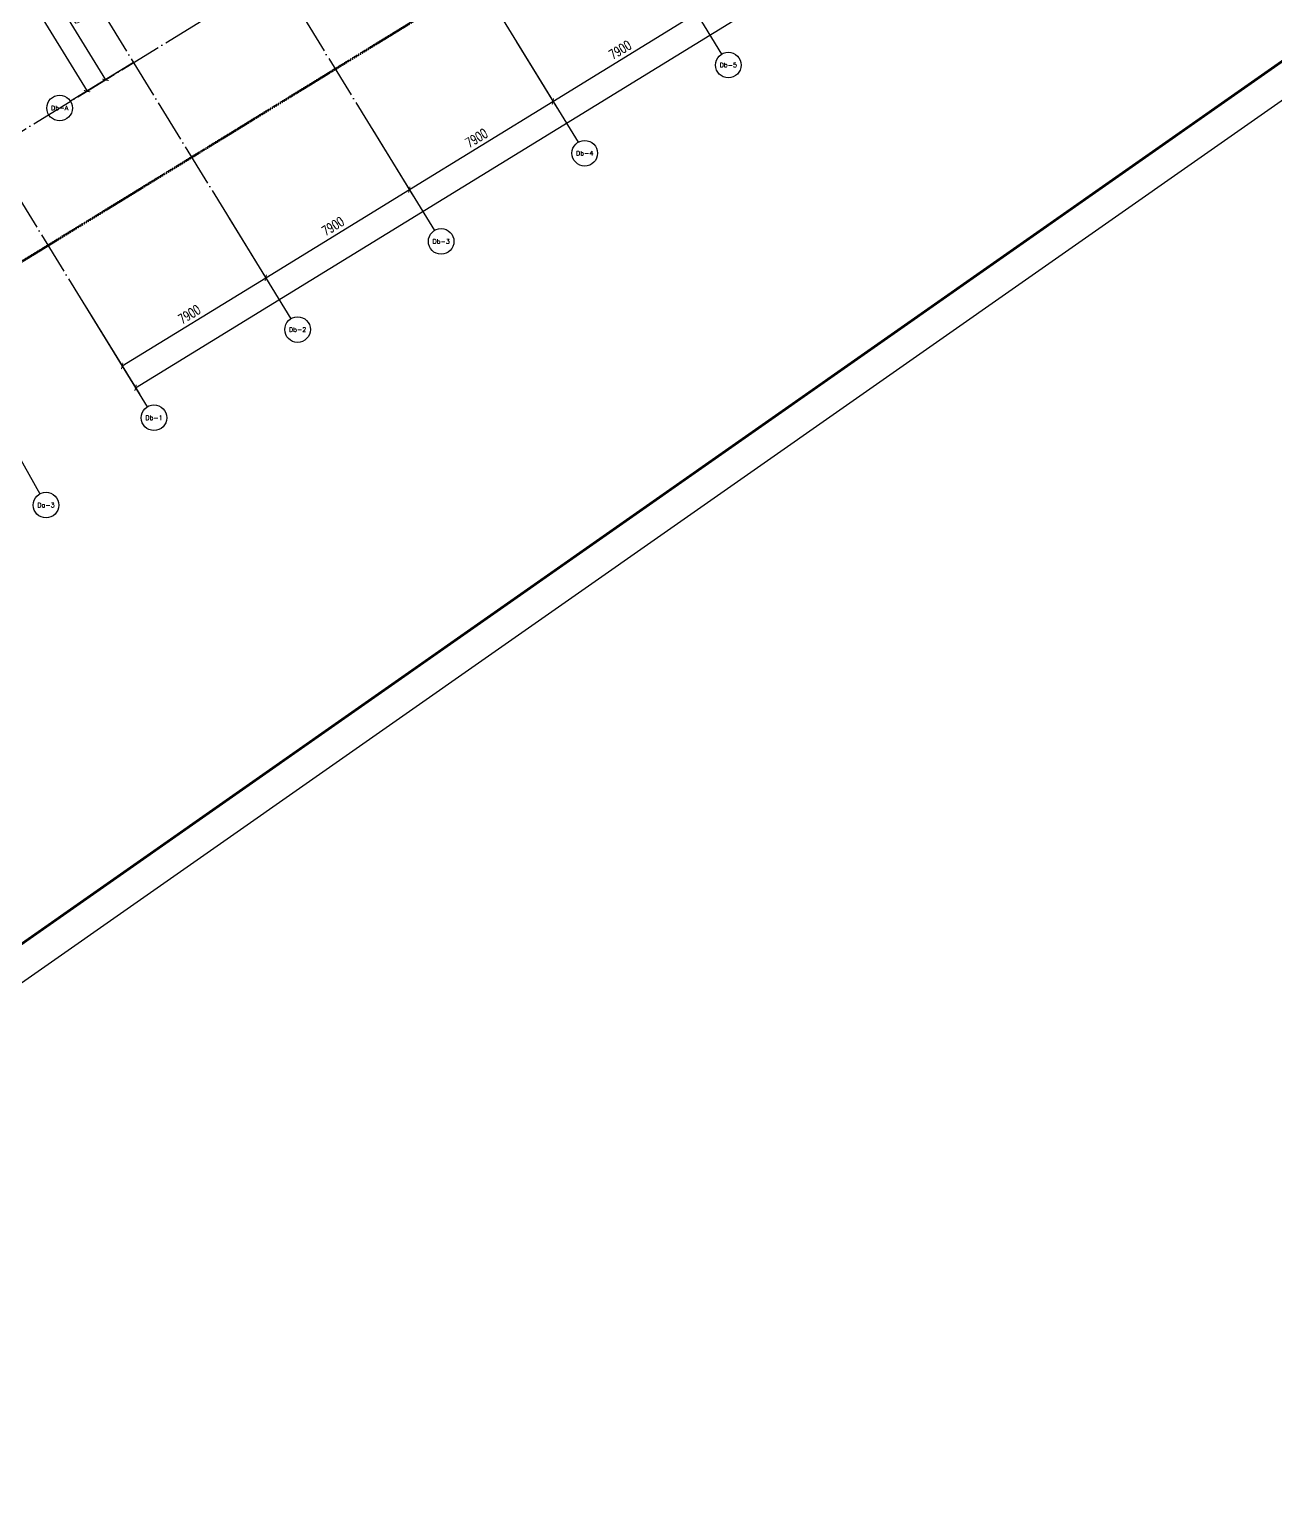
# Model space of a CAD drawing. Header units: millimetres. Extents: x 1089227 to 13101469, y 618865 to 10240562.
# Drawn here: x 2208720 to 2267102, y 4721512 to 4790405 of the extents above; entities that cross this region are included whole.
import ezdxf
from ezdxf.enums import TextEntityAlignment as Align

# ---------------------------------------------------------------- set-up
doc = ezdxf.new("R2010")
doc.units = ezdxf.units.MM
doc.header["$LTSCALE"] = 1000
doc.header["$PDMODE"] = 3
doc.header["$PDSIZE"] = 200
doc.linetypes.add('A09-G-CTRL-用地红线+建筑退线_设计区$0$A02-G-MAIN-用地红线+退线_设计区$0$Redline1', pattern=[20, 10, -2, 2, -2, 2, -2])
doc.linetypes.add('DOTE', pattern=[2.42, 2, -0.2, 0.02, -0.2])
doc.layers.get('0').update_dxf_attribs({"linetype": 'CONTINUOUS'})
doc.layers.get('Defpoints').update_dxf_attribs({"linetype": 'CONTINUOUS'})
doc.layers.add('A09-G-CTRL-用地红线+建筑退线_设计区$0$Z-REDL(用地红线)', color=10, linetype='CONTINUOUS', lineweight=60)
for name, color, linetype in [('AXIS', 3, 'CONTINUOUS'), ('AXIS_TEXT', 7, 'CONTINUOUS'), ('DOTE', 1, 'DOTE'), ('TK', 4, 'CONTINUOUS'), ('TK-TEXT', 7, 'CONTINUOUS'), ('VHBoundary', 4, 'CONTINUOUS')]:
    doc.layers.add(name, color=color, linetype=linetype)
doc.styles.add('_TCH_AXIS', font='COMPLEX', dxfattribs={"bigfont": 'AllInOneBig.shx'})
doc.styles.add('_TCH_DIM_T3', font='SIMPLEX', dxfattribs={"width": 0.705882, "bigfont": 'AllInOneBig.shx'})
doc.styles.add('COMPLEX', font='COMPLEX', dxfattribs={"bigfont": 'AllInOneBig.shx'})
doc.styles.add('SADITK-SX', font='simfang.ttf', dxfattribs={"width": 0.7})
doc.dimstyles.new('_TCH_ARCH&&150', dxfattribs={"dimtxt": 446.25, "dimasz": 150, "dimexe": 375, "dimexo": 450, "dimgap": 189.375, "dimtad": 1, "dimdec": 0, "dimzin": 0, "dimdsep": 46, "dimtxsty": '_TCH_DIM_T3', "dimblk": 'ARCHTICK', "dimcen": 0.09, "dimclrt": 7, "dimazin": 2, "dimtfac": 1, "dimtdec": 0, "dimtix": 1, "dimtmove": 2, "dimatfit": 3, "dimfxl": 0, "dimtolj": 1, "dimtzin": 0, "dimarcsym": 0})

# ---------------------------------------------------------------- blocks, each defined once
blk = doc.blocks.new('0323最综用地红线')
at = {"layer": 'A09-G-CTRL-用地红线+建筑退线_设计区$0$Z-REDL(用地红线)', "color": 1, "linetype": 'A09-G-CTRL-用地红线+建筑退线_设计区$0$A02-G-MAIN-用地红线+退线_设计区$0$Redline1', "ltscale": 0.0005}
blk.add_lwpolyline([(8153344, 3475908), (8156256, 3487078), (8166404, 3493310), (8175832, 3499100), (8189738, 3507641), (8203075, 3515832), (8223107, 3528134), (8224907, 3529233), (8229091, 3531724)], dxfattribs=at)
blk = doc.blocks.new('template_31-施工图_A0_A0_1.0000_3fa9c08c64a9101061c9a26412af947e', base_point=(-1189, 0))
at = {"layer": 'TK'}
blk.add_lwpolyline([(-1189, 841), (1189, 841), (1189, 0), (-1189, 0)], close=True, dxfattribs=at)
at = {"layer": 'TK', "const_width": 0.8}
blk.add_lwpolyline([(-1164, 831), (-1164, 10), (1179, 10), (1179, 831)], close=True, dxfattribs=at)
at = {"layer": 'VHBoundary'}
blk.add_lwpolyline([(-1189, 841), (1189, 841), (1189, 0), (-1189, 0)], close=True, dxfattribs=at)
at = {"layer": 'TK-TEXT', "style": 'SADITK-SX', "width": 0.7}
for tag, p in [('市政会签', (-1176, 381.5)), ('园林会签', (-1176, 343.5)), ('幕墙会签', (-1176, 305.5)), ('装饰会签', (-1176, 267.5)), ('燃气会签', (-1176, 229.5)), ('暖通会签', (-1176, 191.5)), ('电气会签', (-1176, 153.5)), ('给排水会签', (-1176, 115.5)), ('结构会签', (-1176, 77.5)), ('建筑会签', (-1176, 39.5))]:
    blk.add_attdef(tag, text='', height=4, rotation=90, dxfattribs=at).set_placement(p, align=Align.MIDDLE_CENTER)
for tag, height, p in [('专业审定', 4, (1134.75, 268)), ('专业审核', 4, (1134.75, 248)), ('项目负责1', 4, (1134.75, 238)), ('项目负责2', 4, (1134.75, 228)), ('专业负责1', 4, (1134.75, 218)), ('专业负责2', 4, (1134.75, 208)), ('专业校对', 4, (1134.75, 198)), ('专业设计', 4, (1134.75, 188)), ('方案设计', 4, (1134.75, 178)), ('专业制图', 4, (1134.75, 168)), ('建设单位_001', 4, (1148.5, 140)), ('建设地点_001', 4, (1148.5, 124)), ('工程名称_001', 4, (1148.5, 106)), ('子项名称_001', 4, (1148.5, 86)), ('图纸名称_001', 4, (1148.5, 66)), ('版次', 4, (1129.5, 53)), ('日期', 4, (1165, 53)), ('图别', 4, (1129.5, 43)), ('图号', 4, (1165, 43)), ('合同号', 4, (1136, 30)), ('项目编号1', 2, (1114.06, 13.58)), ('阶段编号1', 2, (1132.25, 13.75)), ('子项编号1', 2, (1144.75, 13.75))]:
    blk.add_attdef(tag, text='', height=height, dxfattribs=at).set_placement(p, align=Align.MIDDLE_CENTER)
blk = doc.blocks.new('_AXISO')
blk.add_circle((0, 0), 0.5)
at = {"layer": 'AXIS_TEXT', "style": 'COMPLEX', "width": 1.041667}
blk.add_attdef('A', text='', height=0.56, dxfattribs=at).set_placement((-0.25, -0.28), (0.25, -0.28), align=Align.FIT)
blk = doc.blocks.new('_ArchTick')
at = {"color": 0, "linetype": 'ByBlock', "const_width": 0.3}
blk.add_lwpolyline([(-0.71, -0.71), (0.71, 0.71)], dxfattribs=at)
blk = doc.blocks.new('*D436')
at = {"layer": 'AXIS', "color": 0, "lineweight": -2, "transparency": 16777216}
for p, q in [((-93376, -3736), (-90824, -7890)), ((-162726, -51612), (-91021, -7571)), ((-165081, -47777), (-162529, -51931))]:
    blk.add_line(p, q, dxfattribs=at)
at = {"layer": 'Defpoints', "color": 0, "transparency": 16777216}
for p in [(-93611, -3353), (-91021, -7571), (-165316, -47394)]:
    blk.add_point(p, dxfattribs=at)
at = {"layer": 'AXIS', "color": 0, "lineweight": -2, "transparency": 16777216, "xscale": 150, "yscale": 150, "zscale": 150}
for p, rotation in [((-91021, -7571), 31.5582956550233), ((-162726, -51612), 211.5582956550233)]:
    blk.add_blockref('_ArchTick', p, dxfattribs=dict(at, rotation=rotation))
at = {"layer": 'AXIS', "color": 7, "transparency": 16777216, "insert": (-127089, -29240), "char_height": 446.2, "attachment_point": 5, "rotation": 31.5583, "style": '_TCH_DIM_T3'}
blk.add_mtext('\\A1;84150', dxfattribs=at)
blk = doc.blocks.new('*D437')
at = {"layer": 'AXIS', "color": 0, "lineweight": -2, "transparency": 16777216}
for p, q in [((-158349, -43643), (-156426, -46774)), ((-163354, -50589), (-156622, -46455)), ((-165081, -47777), (-163157, -50909))]:
    blk.add_line(p, q, dxfattribs=at)
at = {"layer": 'Defpoints', "color": 0, "transparency": 16777216}
for p in [(-158585, -43259), (-156622, -46455), (-165316, -47394)]:
    blk.add_point(p, dxfattribs=at)
at = {"layer": 'AXIS', "color": 0, "lineweight": -2, "transparency": 16777216, "xscale": 150, "yscale": 150, "zscale": 150}
for p, rotation in [((-156622, -46455), 31.55829565502156), ((-163354, -50589), 211.5582956550216)]:
    blk.add_blockref('_ArchTick', p, dxfattribs=dict(at, rotation=rotation))
at = {"layer": 'AXIS', "color": 7, "transparency": 16777216, "insert": (-160204, -48170), "char_height": 446.2, "attachment_point": 5, "rotation": 31.5583, "style": '_TCH_DIM_T3'}
blk.add_mtext('\\A1;7900', dxfattribs=at)
blk = doc.blocks.new('*D438')
at = {"layer": 'AXIS', "color": 0, "lineweight": -2, "transparency": 16777216}
for p, q in [((-151617, -39508), (-149694, -42640)), ((-156622, -46455), (-149890, -42320)), ((-158349, -43643), (-156426, -46774))]:
    blk.add_line(p, q, dxfattribs=at)
at = {"layer": 'Defpoints', "color": 0, "transparency": 16777216}
for p in [(-151853, -39125), (-149890, -42320), (-158585, -43259)]:
    blk.add_point(p, dxfattribs=at)
at = {"layer": 'AXIS', "color": 0, "lineweight": -2, "transparency": 16777216, "xscale": 150, "yscale": 150, "zscale": 150}
for p, rotation in [((-149890, -42320), 31.55829565502443), ((-156622, -46455), 211.5582956550244)]:
    blk.add_blockref('_ArchTick', p, dxfattribs=dict(at, rotation=rotation))
at = {"layer": 'AXIS', "color": 7, "transparency": 16777216, "insert": (-153472, -44036), "char_height": 446.2, "attachment_point": 5, "rotation": 31.5583, "style": '_TCH_DIM_T3'}
blk.add_mtext('\\A1;7900', dxfattribs=at)
blk = doc.blocks.new('*D439')
at = {"layer": 'AXIS', "color": 0, "lineweight": -2, "transparency": 16777216}
for p, q in [((-144886, -35374), (-142962, -38505)), ((-149890, -42320), (-143159, -38185)), ((-151617, -39508), (-149694, -42640))]:
    blk.add_line(p, q, dxfattribs=at)
at = {"layer": 'Defpoints', "color": 0, "transparency": 16777216}
for p in [(-145121, -34990), (-143159, -38185), (-151853, -39125)]:
    blk.add_point(p, dxfattribs=at)
at = {"layer": 'AXIS', "color": 0, "lineweight": -2, "transparency": 16777216, "xscale": 150, "yscale": 150, "zscale": 150}
for p, rotation in [((-143159, -38185), 31.55829565502443), ((-149890, -42320), 211.5582956550244)]:
    blk.add_blockref('_ArchTick', p, dxfattribs=dict(at, rotation=rotation))
at = {"layer": 'AXIS', "color": 7, "transparency": 16777216, "insert": (-146740, -39901), "char_height": 446.2, "attachment_point": 5, "rotation": 31.5583, "style": '_TCH_DIM_T3'}
blk.add_mtext('\\A1;7900', dxfattribs=at)
blk = doc.blocks.new('*D440')
at = {"layer": 'AXIS', "color": 0, "lineweight": -2, "transparency": 16777216}
for p, q in [((-138154, -31239), (-136231, -34370)), ((-143159, -38185), (-136427, -34051)), ((-144886, -35374), (-142962, -38505))]:
    blk.add_line(p, q, dxfattribs=at)
at = {"layer": 'Defpoints', "color": 0, "transparency": 16777216}
for p in [(-138390, -30855), (-136427, -34051), (-145121, -34990)]:
    blk.add_point(p, dxfattribs=at)
at = {"layer": 'AXIS', "color": 0, "lineweight": -2, "transparency": 16777216, "xscale": 150, "yscale": 150, "zscale": 150}
for p, rotation in [((-136427, -34051), 31.55829565502443), ((-143159, -38185), 211.5582956550244)]:
    blk.add_blockref('_ArchTick', p, dxfattribs=dict(at, rotation=rotation))
at = {"layer": 'AXIS', "color": 7, "transparency": 16777216, "insert": (-140009, -35767), "char_height": 446.2, "attachment_point": 5, "rotation": 31.5583, "style": '_TCH_DIM_T3'}
blk.add_mtext('\\A1;7900', dxfattribs=at)
blk = doc.blocks.new('*D450')
at = {"layer": 'AXIS', "color": 0, "lineweight": -2, "transparency": 16777216}
for p, q in [((-173409, -19984), (-175525, -21284)), ((-175206, -21087), (-165000, -37704)), ((-163203, -36600), (-165320, -37900))]:
    blk.add_line(p, q, dxfattribs=at)
at = {"layer": 'Defpoints', "color": 0, "transparency": 16777216}
for p in [(-173025, -19748), (-162820, -36364), (-165000, -37704)]:
    blk.add_point(p, dxfattribs=at)
at = {"layer": 'AXIS', "color": 0, "lineweight": -2, "transparency": 16777216, "xscale": 150, "yscale": 150, "zscale": 150}
for p, rotation in [((-175206, -21087), 121.5582110074274), ((-165000, -37704), 301.5582110074274)]:
    blk.add_blockref('_ArchTick', p, dxfattribs=dict(at, rotation=rotation))
at = {"layer": 'AXIS', "color": 7, "transparency": 16777216, "insert": (-169751, -29180), "char_height": 446.2, "attachment_point": 5, "rotation": 301.55821, "style": '_TCH_DIM_T3'}
blk.add_mtext('\\A1;19500', dxfattribs=at)
blk = doc.blocks.new('*D451')
at = {"layer": 'AXIS', "color": 0, "lineweight": -2, "transparency": 16777216}
for p, q in [((-166814, -30720), (-168068, -31490)), ((-167748, -31294), (-164137, -37173)), ((-163203, -36600), (-164457, -37370))]:
    blk.add_line(p, q, dxfattribs=at)
at = {"layer": 'Defpoints', "color": 0, "transparency": 16777216}
for p in [(-166431, -30485), (-162820, -36364), (-164137, -37173)]:
    blk.add_point(p, dxfattribs=at)
at = {"layer": 'AXIS', "color": 0, "lineweight": -2, "transparency": 16777216, "xscale": 150, "yscale": 150, "zscale": 150}
for p, rotation in [((-167748, -31294), 121.5582110074271), ((-164137, -37173), 301.5582110074271)]:
    blk.add_blockref('_ArchTick', p, dxfattribs=dict(at, rotation=rotation))
at = {"layer": 'AXIS', "color": 7, "transparency": 16777216, "insert": (-165591, -34018), "char_height": 446.2, "attachment_point": 5, "rotation": 301.55821, "style": '_TCH_DIM_T3'}
blk.add_mtext('\\A1;6900', dxfattribs=at)
blk = doc.blocks.new('裙房轴网260428')
at = {"layer": 'AXIS'}
for p, q in [((-138389.7, -30855.5), (-135249.5, -35968.1)), ((-145121.3, -34990.1), (-141981.1, -40102.7)), ((-162819.6, -36364.3), (-165776.4, -38180.4)), ((-151853, -39124.7), (-148712.8, -44237.3)), ((-158584.6, -43259.3), (-155444.4, -48371.9)), ((-165316.3, -47393.9), (-162176.1, -52506.5))]:
    blk.add_line(p, q, dxfattribs=at)
at = {"layer": 'DOTE', "color": 16, "linetype": 'DOTE'}
for p, q in [((-169551.2, -40498.9), (-97846.3, 3542.3)), ((-159600.3, -11416.4), (-145121.3, -34990.1)), ((-166332, -15551), (-151853, -39124.7)), ((-173063.6, -19685.6), (-158584.6, -43259.3)), ((-179795.3, -23820.2), (-165316.3, -47393.9))]:
    blk.add_line(p, q, dxfattribs=at)
at = {"layer": 'AXIS'}
ref = blk.add_blockref('_AXISO', (-134935.5, -36479.4), dxfattribs=dict(at, xscale=1200, yscale=1200, zscale=1200))
ref.add_attrib('A', 'Db-5', dxfattribs={"layer": 'AXIS_TEXT', "height": 206.04, "style": '_TCH_AXIS'}).set_placement((-135342.6, -36582.4), (-134528.3, -36582.4), align=Align.FIT)
ref = blk.add_blockref('_AXISO', (-166287.7, -38494.4), dxfattribs=dict(at, xscale=1200, yscale=1200, zscale=1200))
ref.add_attrib('A', 'Db-A', dxfattribs={"layer": 'AXIS_TEXT', "height": 197.1, "style": '_TCH_AXIS'}).set_placement((-166696, -38593), (-165879.4, -38593), align=Align.FIT)
ref = blk.add_blockref('_AXISO', (-141667.1, -40614), dxfattribs=dict(at, xscale=1200, yscale=1200, zscale=1200))
ref.add_attrib('A', 'Db-4', dxfattribs={"layer": 'AXIS_TEXT', "height": 201.47, "style": '_TCH_AXIS'}).set_placement((-142074.9, -40714.7), (-141259.4, -40714.7), align=Align.FIT)
ref = blk.add_blockref('_AXISO', (-148398.8, -44748.6), dxfattribs=dict(at, xscale=1200, yscale=1200, zscale=1200))
ref.add_attrib('A', 'Db-3', dxfattribs={"layer": 'AXIS_TEXT', "height": 206.04, "style": '_TCH_AXIS'}).set_placement((-148805.9, -44851.6), (-147991.6, -44851.6), align=Align.FIT)
ref = blk.add_blockref('_AXISO', (-155130.4, -48883.2), dxfattribs=dict(at, xscale=1200, yscale=1200, zscale=1200))
ref.add_attrib('A', 'Db-2', dxfattribs={"layer": 'AXIS_TEXT', "height": 206.04, "style": '_TCH_AXIS'}).set_placement((-155537.6, -48986.2), (-154723.3, -48986.2), align=Align.FIT)
ref = blk.add_blockref('_AXISO', (-161862.1, -53017.8), dxfattribs=dict(at, xscale=1200, yscale=1200, zscale=1200))
ref.add_attrib('A', 'Db-1', dxfattribs={"layer": 'AXIS_TEXT', "height": 218.38, "style": '_TCH_AXIS'}).set_placement((-162267.6, -53127), (-161456.5, -53127), align=Align.FIT)
for p1, p2, distance, picture, middle in [((-165316.3, -47393.9), (-93611.4, -3352.6), -4950, '*D436', (-127089.1, -29239.7)), ((-173025.2, -19748.1), (-162819.5, -36364.3), -2559.1, '*D450', (-169751.5, -29179.7)), ((-166430.8, -30484.7), (-162819.5, -36364.3), -1546.1, '*D451', (-165591.1, -34017.8)), ((-145121.3, -34990.1), (-138389.7, -30855.5), -3750, '*D440', (-140008.8, -35766.7)), ((-151853, -39124.7), (-145121.3, -34990.1), -3750, '*D439', (-146740.4, -39901.3)), ((-158584.6, -43259.3), (-151853, -39124.7), -3750, '*D438', (-153472.1, -44035.9)), ((-165316.3, -47393.9), (-158584.6, -43259.3), -3750, '*D437', (-160203.7, -48170.5))]:
    dim = blk.add_aligned_dim(p1=p1, p2=p2, distance=distance, dimstyle='_TCH_ARCH&&150', dxfattribs=at)
    dim.commit()
    dim.dimension.update_dxf_attribs({"geometry": picture, "text_midpoint": middle})
blk = doc.blocks.new('04地块地下轴网260428')
at = {"layer": 'AXIS'}
blk.add_line((-169609, -52318), (-167217, -56590), dxfattribs=at)
blk.add_blockref('裙房轴网260428', (0, 0))
ref = blk.add_blockref('_AXISO', (-166924, -57113), dxfattribs=dict(at, xscale=1200, yscale=1200, zscale=1200))
ref.add_attrib('A', 'Da-3', dxfattribs={"layer": 'AXIS_TEXT', "height": 213.3, "style": '_TCH_AXIS', "width": 0.97561}).set_placement((-167330, -57220), (-166518, -57220), align=Align.FIT)

msp = doc.modelspace()

# ---------------------------------------------------------------- block references
at = {"xscale": 150, "yscale": 150, "zscale": 150, "rotation": 35.00532206532363}
msp.add_blockref('template_31-施工图_A0_A0_1.0000_3fa9c08c64a9101061c9a26412af947e', (2173834.707, 4721512.406), dxfattribs=at)
for name, p in [('0323最综用地红线', (-5959157.568, 1285525.343)), ('04地块地下轴网260428', (2376423.723, 4825211.796))]:
    msp.add_blockref(name, p)

doc.saveas('drawing.dxf')
